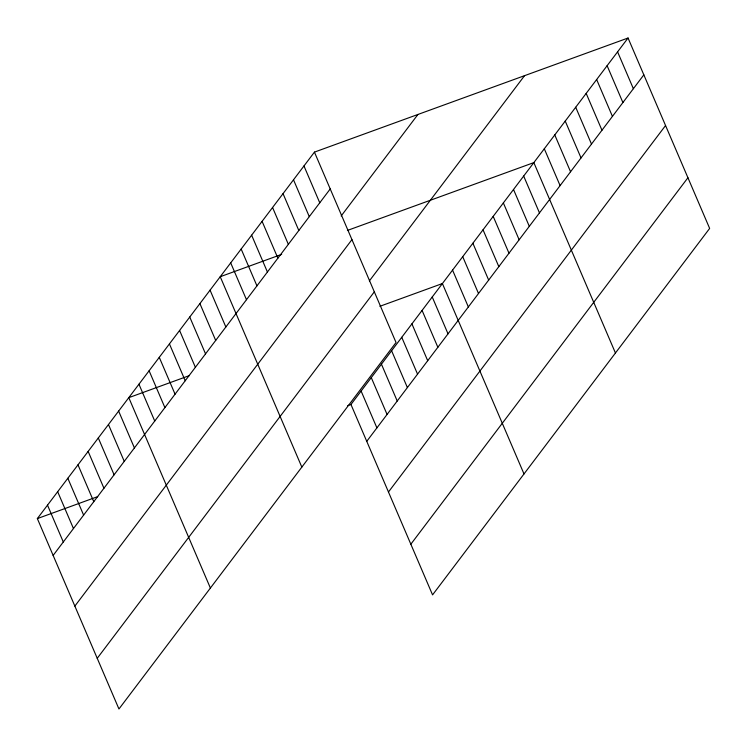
<?xml version="1.0" encoding="UTF-8"?>
<svg xmlns="http://www.w3.org/2000/svg" width="747" height="747" viewBox="0 0 747 747"><rect width="100%" height="100%" fill="white"/><g stroke="black" fill="none" stroke-linecap="round" stroke-linejoin="round"><path stroke-width="1.12" d="M314.44 152.117L396.041 342.509L118.95 708.987L37.35 518.586L314.44 152.117L628.05 38.013L709.65 228.414L432.56 594.883L350.959 404.491L628.05 38.013M53.14 555.423L330.221 188.954M341.164 215.986L417.928 114.468M74.859 606.097L351.94 239.628M369.392 280.891L524.553 75.671M97.231 658.312L374.322 291.834M366.749 441.328L643.839 74.849M388.468 492.002L665.558 125.524M410.841 544.208L687.931 177.739M281.675 254.363L220.225 276.717L301.835 467.108M347.411 230.44L533.834 162.613L615.444 353.014M189.159 375.685L128.792 397.656L210.393 588.048M379.868 306.298L442.401 283.552L524.002 473.943M37.35 518.586L97.717 496.624M347.728 405.668L350.959 404.491M617.582 51.86L633.363 88.697M607.115 65.708L622.895 102.544M596.648 79.546L612.428 116.383M586.18 93.394L601.961 130.23M575.704 107.241L591.493 144.078M565.236 121.079L581.026 157.916M554.769 134.927L570.559 171.763M544.302 148.774L560.091 185.611M523.675 176.059L539.465 212.886M513.516 189.495L529.306 226.332M503.357 202.932L519.146 239.768M493.197 216.369L508.987 253.205M483.038 229.805L498.828 266.642M472.879 243.242L488.669 280.078M462.72 256.679L478.51 293.515M452.561 270.115L468.35 306.952M432.242 296.989L448.023 333.825M422.083 310.425L437.863 347.262M411.914 323.862L427.704 360.698M401.755 337.299L417.545 374.135M391.596 350.735L407.386 387.572M303.973 165.965L319.753 202.801M381.437 364.172L397.227 401.008M293.506 179.803L309.286 216.639M371.278 377.618L387.067 414.445M283.038 193.65L298.819 230.487M361.118 391.055L376.908 427.891M272.562 207.498L288.351 244.334M262.094 221.336L277.884 258.173M251.627 235.184L267.417 272.02M241.16 249.031L256.949 285.868M230.692 262.869L246.482 299.706M210.066 290.153L225.855 326.99M199.907 303.59L215.696 340.427M189.747 317.027L205.537 353.863M179.588 330.463L195.378 367.3M169.429 343.9L185.219 380.737M159.27 357.337L175.059 394.173M149.111 370.783L164.9 407.61M138.951 384.219L154.741 421.056M118.633 411.093L134.413 447.929M108.464 424.529L124.254 461.366M98.305 437.966L114.095 474.803M88.146 451.403L103.936 488.239M77.987 464.839L93.777 501.676M67.828 478.276L83.617 515.113M57.668 491.713L73.458 528.549M47.509 505.149L63.299 541.986"/></g></svg>
